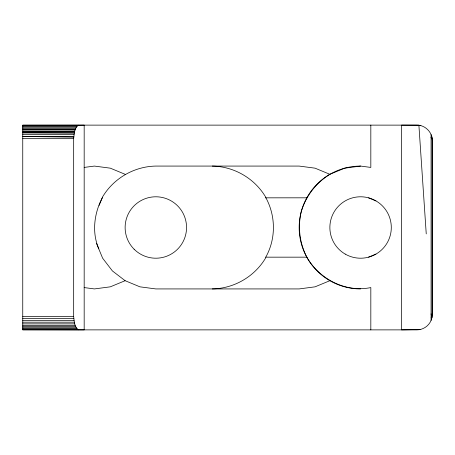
<?xml version="1.0" encoding="UTF-8"?>
<svg xmlns="http://www.w3.org/2000/svg" width="455" height="455" viewBox="0 0 455 455"><rect width="100%" height="100%" fill="white"/><g stroke="black" fill="none" stroke-linecap="round" stroke-linejoin="round"><path stroke-width="0.68" d="M431.078 134.606L431.078 320.394C428.792 326.025 422.968 329.915 416.894 329.875L22.75 329.875L22.75 125.125L416.894 125.125C424.43 124.994 431.169 131.074 432.182 138.479L432.182 316.521L431.897 317.641L431.078 317.84L431.727 318.494L431.078 320.394M431.727 318.494L432.25 314.519L432.25 140.481L431.727 136.506L431.078 137.376L432.119 138.479M78.237 329.807C74.267 326.804 74.216 321.054 73.67 316.521L73.67 138.479C74.245 133.941 74.273 128.23 78.237 125.193L84.175 125.125L84.175 329.875L22.75 329.744M102.46 197.322L99.093 205.438M212.292 166.075C233.921 166.439 254.362 178.241 265.493 196.787L265.902 197.806C275.861 216.079 275.992 238.972 265.771 257.166L265.493 258.212C254.362 276.759 233.921 288.561 212.292 288.925M98.809 248.817C91.688 232.568 94.151 213.247 102.295 197.806L102.642 196.787C113.773 178.241 134.208 166.439 155.838 166.075L299.162 166.075L315.059 168.168L329.875 174.305L344.691 168.168L360.587 166.075L370.825 167.423L370.825 125.125M329.875 174.305C316.077 182.813 305.902 196.071 301.255 211.603C297.513 227.375 299.697 243.943 307.392 258.212C320.127 279.546 346.147 292.707 370.825 287.577L370.825 329.875M329.875 280.695L315.059 286.832L299.162 288.925L155.838 288.925L139.941 286.832L125.125 280.695L110.309 286.832L94.412 288.925L84.175 287.577M368.539 257.166L375.944 254.1M420.869 125.648L418.896 125.193L401.537 125.125L401.537 329.875L420.101 329.505M84.175 167.423L94.412 166.075L110.309 168.168L125.125 174.305M265.493 197.834L306.966 197.817M22.75 125.256L78.237 125.193M22.75 125.648L77.56 125.648M22.75 126.297L76.912 126.297M22.75 127.184L76.292 127.184M22.75 128.299L75.718 128.299M75.2 129.624L22.75 129.624L75.132 129.846M74.739 131.142L22.75 131.131L74.677 131.404M74.392 132.775L22.75 132.803L74.347 133.065M22.75 134.606L74.057 134.606M73.829 136.506L22.75 136.506L73.79 137.131M22.75 138.479L73.67 138.479M265.771 257.166L306.96 257.166M22.75 316.521L73.67 316.521M22.75 318.494L73.829 318.494M22.75 320.394L74.051 320.394M22.75 322.197L74.358 322.197M22.75 323.869L74.745 323.869M22.75 325.376L75.2 325.376M22.75 326.701L75.718 326.701M22.75 327.816L76.292 327.816M22.75 328.703L76.912 328.703M22.75 329.352L77.56 329.352M431.078 137.376L431.92 137.416M368.539 197.834L375.944 200.9M125.125 280.695L112.402 270.935L102.642 258.212L96.505 243.397M431.078 313.882L431.897 317.641M426.244 233.898L418.896 125.256M360.587 288.925A61.425 61.425 0 0 1 299.162 227.5A61.425 61.425 0 0 1 360.587 166.075M345.231 254.1A30.712 30.712 0 0 0 391.3 227.5A30.712 30.712 0 0 0 345.231 200.9A30.712 30.712 0 0 0 345.231 254.1M134.123 249.215A30.712 30.712 0 0 0 185.504 235.451A30.712 30.712 0 0 0 147.886 197.834A30.712 30.712 0 0 0 134.123 249.215"/></g></svg>
